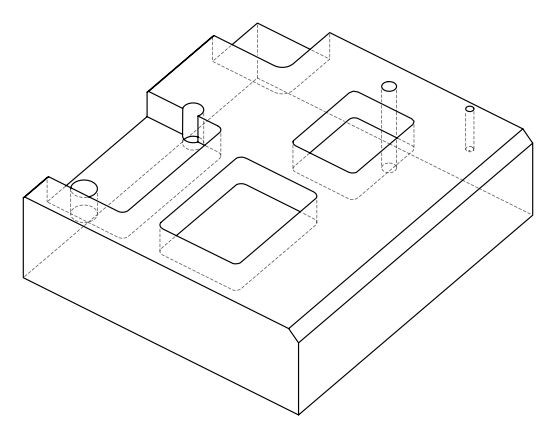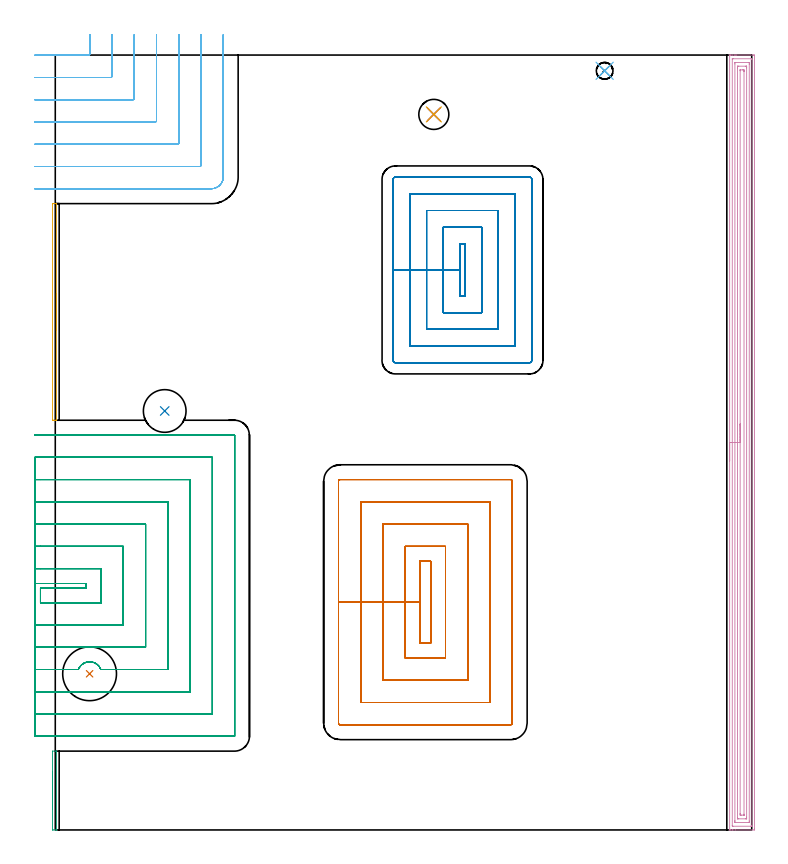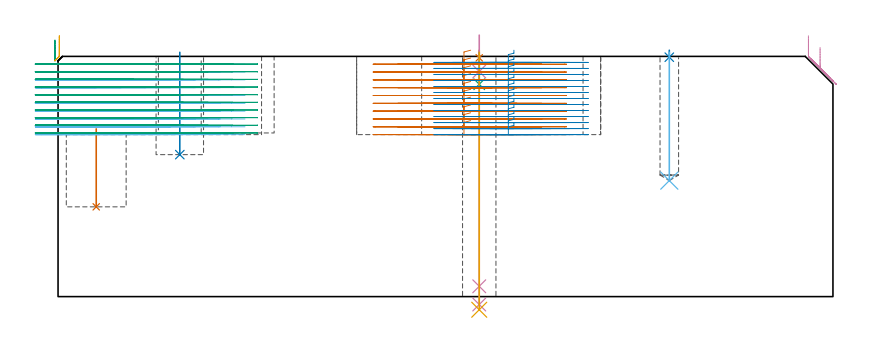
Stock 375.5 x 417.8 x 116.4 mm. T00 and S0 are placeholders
(PLAN: 15 operations, 10 tool changes, 152 min)
(1 SPOT_DRILL | STEP1HOLE | NXT0321_9005460120000 | 0.03 min | 4 mm3)
(2 SPOT_DRILL_1 | STEP1POCKET | NXT0321_9005460120000 | 0.03 min | 2 mm3)
(3 DRILL_BLIND_HOLE_INTO_CENTER | STEP1HOLE | UGT0301_485 | 0.06 min | 736 mm3)
(4 GUN_DRILL_THROUGH_HOLE | STEP1HOLE | UGT0307_007 | 0.63 min | 8356 mm3)
(5 DRILL_TO_ENLARGE_THROUGH_HOLE | STEP1HOLE | UGT0301_286 | 0.5 min | 14845 mm3)
(6 DRILL_BLIND_HOLE_INTO_CENTER_1 | STEP1POCKET | UGT0301_485 | 0.25 min | 3688 mm3)
(7 INDEXABLE_INSERT_DRILL_BLIND_HOLE_FROM_SOLID | STEP1POCKET_1 | UGT0302_008 | 0.16 min | 48111 mm3)
(8 INDEXABLE_INSERT_DRILL_BLIND_HOLE_FROM_SOLID_1 | STEP1POCKET_2 | UGT0302_002 | 0.2 min | 19753 mm3)
(9 AREA_MILL | FG_CHAMFER_SURFACE | UGT0205_001 | 0.49 min | 94 mm3)
(10 AREA_MILL_1 | FG_CHAMFER_SURFACE_1 | UGT0205_001 | 16.99 min | 37506 mm3)
(11 AREA_MILL_2 | FG_CHAMFER_SURFACE_2 | UGT0205_001 | 1.08 min | 264 mm3)
(12 MILL_CORNER_NOTCH_RECTANGULAR | CORNER_NOTCH_RECTANGULAR | NXT0201_012 | Follow Part, ap 4, ae 75% | 17.52 min | 297648 mm3)
(13 MILL_RECTANGULAR_POCKET | POCKET_RECTANGULAR_STRAIGHT | NXT0201_012 | Follow Part, ap 4, ae 75% | 28.59 min | 613659 mm3)
(14 MILL_RECTANGULAR_POCKET_1 | POCKET_RECTANGULAR_STRAIGHT_1 | NXT0201_011 | Follow Part, ap 3, ae 75% | 28.88 min | 366733 mm3)
(15 MILL_SLOT | SLOT_PARTIAL_RECTANGULAR | NXT0201_012 | Follow Part, ap 4, ae 75% | 56.61 min | 663916 mm3)
(TOOL NXT0321_9005460120000 | NC Spot Drill, 142deg, 12mm, Carbide, Uncoated | D12 PA142 FL30 Z2)
(TOOL UGT0301_485 | Carbide Drill 9.0 mm | D9 PA118 FL81 Z2)
(TOOL UGT0307_007 | Gun Drill 10 mm | D10 PA130 FL24 Z1)
(TOOL UGT0301_286 | Twist Drill 16.2 mm | D16.2 PA118 FL125 Z2)
(TOOL UGT0302_008 | Indexable Insert Drill 29mm | D29 PA180 FL50 Z2)
(TOOL UGT0302_002 | Indexable Insert Drill 23mm | D23 PA180 FL50 Z2)
(TOOL UGT0205_001 | Chamfer Mill 20 x 3 x 45 deg. | D20 FL50 Z2)
(TOOL NXT0201_012 | ENDMILL 16mm [2P460-1600-NA 1630] | D16 FL38 Z6)
(TOOL NXT0201_011 | ENDMILL 12mm [2P460-1200-NA 1630] | D12 FL38 Z6)
(OP 1 SPOT_DRILL)
G17 G21 G94 G90
T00 M6
G54
G17 G0 G90 X204.1 Y385.8 S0 M3
G43 Z126.4 H0
G94 G81 G98 Z115.703 F250. R119.4
G80
M5
M2
(OP 2 SPOT_DRILL_1)
G17 G21 G94 G90
T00 M6
G54
G17 G0 G90 X296.2 Y409.3 S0 M3
G43 Z126.4 H0
G94 G81 G98 Z116.013 F250. R119.4
G80
M5
M2
(OP 3 DRILL_BLIND_HOLE_INTO_CENTER)
G17 G21 G94 G90
T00 M6
G54
G17 G0 G90 X204.1 Y385.8 S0 M3
G43 Z126.4 H0
G94 G81 G98 Z102.9 F250. R118.4
G80
M5
M2
(OP 4 GUN_DRILL_THROUGH_HOLE)
G17 G21 G94 G90
T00 M6
G54
G17 G0 G90 X204.1 Y385.8 M8
G43 Z126.728 H0
S716 M3
G94 G1 Z109.068 F125. M26
G4 X.084
Z5. F250.
G4 X.084
Z-3.832 F125.
G4 X.084
M5
M9
G0 Z126.728
M2
(OP 5 DRILL_TO_ENLARGE_THROUGH_HOLE)
G17 G21 G94 G90
T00 M6
G54
G17 G0 G90 X204.1 Y385.8 S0 M3
G43 Z126.4 H0
G94 G73 G98 Z-6.367 F250. Q15.346 R118.4
G80
M5
M2
(OP 6 DRILL_BLIND_HOLE_INTO_CENTER_1)
G17 G21 G94 G90
T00 M6
G54
G17 G0 G90 X296.2 Y409.3 S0 M3
G43 Z126.4 H0
G94 G81 G98 Z56.2 F250. R118.4
G80
M5
M2
(OP 7 INDEXABLE_INSERT_DRILL_BLIND_HOLE_FROM_SOLID)
G17 G21 G94 G90
T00 M6
G54
G17 G0 G90 X18.5 Y84.2 S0 M3
G43 Z126.4 H0
G94 G81 G98 Z43.5 F250. R81.3
G80
M5
M2
(OP 8 INDEXABLE_INSERT_DRILL_BLIND_HOLE_FROM_SOLID_1)
G17 G21 G94 G90
T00 M6
G54
G17 G0 G90 X59. Y225.9 S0 M3
G43 Z126.4 H0
G94 G81 G98 Z68.8 F250. R118.4
G80
M5
M2
(OP 9 AREA_MILL)
G17 G21 G94 G90
T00 M6
G54
G17 G0 G90 X-1.5 Y11.25 S1061 M3
G43 Z126.4 H0
Z124.3
G94 G1 Y11.288 Z123.428 F250.
Y11.402 Z122.563
Y11.591 Z121.712
Y11.853 Z120.88
Y12.187 Z120.074
Y12.59 Z119.3
Y13.058 Z118.564
Y13.59 Z117.872
Y14.179 Z117.229
Y14.822 Z116.64
Y15.514 Z116.108
Y16.25 Z115.64
Y17.024 Z115.237
Y17.83 Z114.903
Y18.662 Z114.641
Y19.513 Z114.452
Y20.378 Z114.338
Y21.25 Z114.3
Y42.316
X-1.495 Y42.459 Z114.305
X-1.492 Y42.5 Z114.307
X0.488 Z116.287
X0.587 Y42.494 Z116.383
X0.595 Y42.491 Z116.391
X0.6 Y42.459 Z116.4
Y0.041
X0.595 Y0.009 Z116.391
X0.587 Y0.006 Z116.383
X0.488 Y0. Z116.286
X-1.163 Z114.636
X-1.495 Y0.01 Z114.304
X-1.5 Y0.022 Z114.3
Y21.25
Y22.122 Z114.338
Y22.986 Z114.452
Y23.838 Z114.641
Y24.67 Z114.903
Y25.476 Z115.237
Y26.25 Z115.64
Y26.986 Z116.108
Y27.678 Z116.64
Y28.321 Z117.229
Y28.91 Z117.872
Y29.441 Z118.564
Y29.91 Z119.3
Y30.313 Z120.074
Y30.647 Z120.88
Y30.909 Z121.712
Y31.098 Z122.563
Y31.212 Z123.428
Y31.25 Z124.3
G0 Z126.4
M5
M2
(OP 10 AREA_MILL_1)
G17 G21 G94 G90
T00 M6
G54
G17 G0 G90 X363.6 Y198.9 S1061 M3
G43 Z126.4 H0
G94 G1 Y198.938 Z125.528 F250.
Y199.052 Z124.663
Y199.241 Z123.812
Y199.503 Z122.98
Y199.837 Z122.174
Y200.24 Z121.4
Y200.708 Z120.664
Y201.24 Z119.972
Y201.829 Z119.329
Y202.472 Z118.74
Y203.164 Z118.208
Y203.9 Z117.74
Y204.674 Z117.337
Y205.48 Z117.003
Y206.312 Z116.741
Y207.163 Z116.552
Y208.028 Z116.438
Y208.9 Z116.4
Y417.622
X363.603 Y417.791 Z116.388
X363.624 Y417.8 Z116.366
X364.002 Z115.997
X364.282 Z115.718
X364.989 Z115.006
X366.228 Z113.769
X366.759 Z113.235
X367.379 Z112.617
X376.496 Z103.501
X376.764 Y417.798 Z103.234
X376.992 Y417.79 Z103.006
X376.999 Y417.561 Z102.999
X377. Y0.625 Z103.
X376.996 Y0.237 Z103.002
X376.992 Y0.01 Z103.006
X376.762 Y0. Z103.235
X366.759 Z113.235
X365.342 Z114.654
X364.989 Z115.006
X364.002 Z115.997
X363.623 Y0.007 Z116.368
X363.603 Y0.009 Z116.388
X363.6 Y0.179 Z116.4
Y208.9
X365.014 Z114.986
Y415.604
X365.015 Y415.712 Z114.985
X365.018 Y415.766 Z114.982
X365.02 Y415.785 Z114.98
X365.056 Y415.79 Z114.944
X365.466 Y415.799 Z114.534
X375.202 Z104.798
X375.456 Y415.795 Z104.544
X375.572 Y415.79 Z104.428
X375.585 Y415.413 Z104.415
Y415.387
X375.586 Y2.196 Z104.414
X375.585 Y2.088 Z104.415
X375.582 Y2.034 Z104.418
X375.58 Y2.015 Z104.42
X375.544 Y2.01 Z104.456
X375.134 Y2.001 Z104.866
X365.397 Z114.603
X365.144 Y2.005 Z114.856
X365.028 Y2.01 Z114.972
X365.015 Y2.387 Z114.985
X365.014 Y2.413 Z114.986
Y208.9
X366.428 Z113.572
X366.429 Y413.039 Z113.571
X366.432 Y413.599 Z113.568
X366.435 Y413.763 Z113.565
X366.445 Y413.79 Z113.555
X366.494 Y413.796 Z113.506
X366.561 Y413.799 Z113.439
X373.841 Z106.159
X374.04 Y413.795 Z105.96
X374.165 Y413.789 Z105.835
X374.168 Y413.71 Z105.832
X374.17 Y413.599 Z105.83
X374.171 Y413.265 Z105.829
X374.172 Y412.705 Z105.828
X374.171 Y4.761 Z105.829
X374.168 Y4.201 Z105.832
X374.165 Y4.037 Z105.835
X374.155 Y4.01 Z105.845
X374.106 Y4.004 Z105.894
X374.039 Y4.001 Z105.961
X366.759 Z113.241
X366.56 Y4.005 Z113.44
X366.435 Y4.011 Z113.565
X366.432 Y4.09 Z113.568
X366.429 Y4.201 Z113.571
Y4.535
X366.428 Y5.095 Z113.572
Y208.9
X367.843 Z112.157
Y410.917
X367.844 Y411.61 Z112.156
X367.846 Y411.71 Z112.154
X367.85 Y411.769 Z112.15
X367.853 Y411.79 Z112.147
X367.875 Y411.792 Z112.125
X368.093 Y411.796 Z111.907
X368.53 Y411.8 Z111.47
X372.07 Z107.93
X372.51 Y411.797 Z107.49
X372.724 Y411.792 Z107.276
X372.746 Y411.79 Z107.254
X372.751 Y411.777 Z107.249
X372.754 Y411.738 Z107.246
X372.756 Y411.681 Z107.244
X372.757 Y411.118 Z107.243
Y410.917
Y6.883
X372.756 Y6.19 Z107.244
X372.754 Y6.09 Z107.246
X372.75 Y6.031 Z107.25
X372.747 Y6.01 Z107.253
X372.725 Y6.008 Z107.275
X372.507 Y6.004 Z107.493
X372.07 Y6. Z107.93
X368.53 Z111.47
X368.09 Y6.003 Z111.91
X367.876 Y6.008 Z112.124
X367.854 Y6.01 Z112.146
X367.849 Y6.023 Z112.151
X367.846 Y6.062 Z112.154
X367.844 Y6.119 Z112.156
X367.843 Y6.682 Z112.157
Y208.9
X369.257 Z110.743
Y409.289
X369.258 Y409.449 Z110.742
X369.263 Y409.767 Z110.737
X369.266 Y409.792 Z110.734
X369.271 Y409.795 Z110.729
X369.29 Y409.798 Z110.71
X369.332 Y409.8 Z110.668
X369.415 Z110.585
X370.521 Z109.479
X371.185 Y409.797 Z108.815
X371.28 Y409.794 Z108.72
X371.332 Y409.79 Z108.668
X371.336 Y409.608 Z108.664
X371.342 Y409.289 Z108.658
X371.343 Y409.13 Z108.657
Y408.97
Y8.511
X371.342 Y8.352 Z108.658
X371.337 Y8.034 Z108.663
X371.334 Y8.008 Z108.666
X371.329 Y8.005 Z108.671
X371.31 Y8.002 Z108.69
X371.268 Y8. Z108.732
X371.185 Z108.815
X370.079 Z109.921
X369.415 Y8.003 Z110.585
X369.32 Y8.006 Z110.68
X369.268 Y8.01 Z110.732
X369.264 Y8.192 Z110.736
X369.258 Y8.511 Z110.742
X369.257 Y8.67 Z110.743
Y8.83
Y208.9
Y209.772 Z110.781
Y210.636 Z110.895
Y211.488 Z111.084
Y212.32 Z111.346
Y213.126 Z111.68
Y213.9 Z112.083
Y214.636 Z112.552
Y215.328 Z113.083
Y215.971 Z113.672
Y216.56 Z114.315
Y217.091 Z115.007
Y217.56 Z115.743
Y217.963 Z116.517
Y218.297 Z117.323
Y218.559 Z118.155
Y218.748 Z119.007
Y218.862 Z119.872
Y218.9 Z120.743
G0 Z126.4
M5
M2
(OP 11 AREA_MILL_2)
G17 G21 G94 G90
T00 M6
G54
G17 G0 G90 X0.6 Y289.3 S1061 M3
G43 Z126.4 H0
G94 G1 Y289.262 Z125.528 F250.
Y289.148 Z124.663
Y288.959 Z123.812
Y288.697 Z122.98
Y288.363 Z122.174
Y287.96 Z121.4
Y287.492 Z120.664
Y286.96 Z119.972
Y286.371 Z119.329
Y285.728 Z118.739
Y285.036 Z118.208
Y284.3 Z117.74
Y283.526 Z117.337
Y282.72 Z117.003
Y281.888 Z116.741
Y281.037 Z116.552
Y280.172 Z116.438
Y279.3 Z116.4
Y221.023
X0.597 Y220.91 Z116.389
X0.559 Y220.907 Z116.351
X0.267 Y220.9 Z116.066
X-0.405 Z115.394
X-0.896 Z114.899
X-1.162 Z114.635
X-1.492 Y220.91 Z114.304
X-1.499 Y220.966 Z114.299
X-1.5 Y337.434 Z114.3
X-1.497 Y337.577 Z114.303
X-1.491 Y337.698 Z114.305
X-1.142 Y337.7 Z114.655
X-0.896 Z114.899
X-0.405 Z115.394
X-0.004 Z115.795
X0.268 Z116.066
X0.559 Y337.693 Z116.351
X0.597 Y337.69 Z116.389
X0.6 Y337.577 Z116.4
Y279.3
Y278.428 Z116.438
Y277.564 Z116.552
Y276.712 Z116.741
Y275.88 Z117.003
Y275.074 Z117.337
Y274.3 Z117.74
Y273.564 Z118.208
Y272.872 Z118.739
Y272.229 Z119.329
Y271.64 Z119.972
Y271.108 Z120.664
Y270.64 Z121.4
Y270.237 Z122.174
Y269.903 Z122.98
Y269.641 Z123.812
Y269.452 Z124.663
Y269.338 Z125.528
Y269.3 Z126.4
M5
M2
(OP 12 MILL_CORNER_NOTCH_RECTANGULAR)
G17 G21 G94 G90
T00 M6
G54
G17 G0 G90 X-11. Y417.7 S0 M3
G43 Z126.4 H1
Z112.61
G94 G1 X-8. F250.
X17.806 F500.
G3 X18.6 Y418.494 R0.8
G1 Y425.8
Y428.8 F250.
G0 Z126.4
X-11. Y405.7
Z112.61
G1 X-8.
X29.806 F500.
G3 X30.6 Y406.494 R0.8
G1 Y425.8
Y428.8 F250.
G0 Z126.4
X-11. Y393.7
Z112.61
G1 X-8.
X41.805 F500.
G3 X42.6 Y394.495 R0.8
G1 Y425.8
Y428.8 F250.
G0 Z126.4
X-11. Y381.7
Z112.61
G1 X-8.
X53.805 F500.
G3 X54.6 Y382.495 R0.8
G1 Y425.8
Y428.8 F250.
G0 Z126.4
X-11. Y369.7
Z112.61
G1 X-8.
X65.805 F500.
G3 X66.6 Y370.495 R0.8
G1 Y425.8
Y428.8 F250.
G0 Z126.4
X-11. Y357.7
Z112.61
G1 X-8.
X77.804 F500.
G3 X78.6 Y358.496 R0.8
G1 Y425.8
Y428.8 F250.
G0 Z126.4
X-11. Y345.7
Z112.61
G1 X-8.
X84.1 F500.
G3 X90.6 Y352.2 R6.5
G1 Y425.8
Y428.8 F250.
G0 Z126.4
X-11. Y417.7
Z108.82
G1 X-8.
X17.806 F500.
G3 X18.6 Y418.494 R0.8
G1 Y425.8
Y428.8 F250.
G0 Z126.4
X-11. Y405.7
Z108.82
G1 X-8.
X29.806 F500.
G3 X30.6 Y406.494 R0.8
G1 Y425.8
Y428.8 F250.
G0 Z126.4
X-11. Y393.7
Z108.82
G1 X-8.
X41.805 F500.
G3 X42.6 Y394.495 R0.8
G1 Y425.8
Y428.8 F250.
G0 Z126.4
X-11. Y381.7
Z108.82
G1 X-8.
X53.805 F500.
G3 X54.6 Y382.495 R0.8
G1 Y425.8
Y428.8 F250.
G0 Z126.4
X-11. Y369.7
Z108.82
G1 X-8.
X65.805 F500.
G3 X66.6 Y370.495 R0.8
G1 Y425.8
Y428.8 F250.
G0 Z126.4
X-11. Y357.7
Z108.82
G1 X-8.
X77.804 F500.
G3 X78.6 Y358.496 R0.8
G1 Y425.8
Y428.8 F250.
G0 Z126.4
X-11. Y345.7
Z108.82
G1 X-8.
X84.1 F500.
G3 X90.6 Y352.2 R6.5
G1 Y425.8
Y428.8 F250.
G0 Z126.4
X-11. Y417.7
Z105.03
G1 X-8.
X17.806 F500.
G3 X18.6 Y418.494 R0.8
G1 Y425.8
Y428.8 F250.
G0 Z126.4
X-11. Y405.7
Z105.03
G1 X-8.
X29.806 F500.
G3 X30.6 Y406.494 R0.8
G1 Y425.8
Y428.8 F250.
G0 Z126.4
X-11. Y393.7
Z105.03
G1 X-8.
X41.805 F500.
G3 X42.6 Y394.495 R0.8
G1 Y425.8
Y428.8 F250.
G0 Z126.4
X-11. Y381.7
Z105.03
G1 X-8.
X53.805 F500.
G3 X54.6 Y382.495 R0.8
G1 Y425.8
Y428.8 F250.
G0 Z126.4
X-11. Y369.7
Z105.03
G1 X-8.
X65.805 F500.
G3 X66.6 Y370.495 R0.8
G1 Y425.8
Y428.8 F250.
G0 Z126.4
X-11. Y357.7
Z105.03
G1 X-8.
X77.804 F500.
G3 X78.6 Y358.496 R0.8
G1 Y425.8
Y428.8 F250.
G0 Z126.4
X-11. Y345.7
Z105.03
G1 X-8.
X84.1 F500.
G3 X90.6 Y352.2 R6.5
G1 Y425.8
Y428.8 F250.
G0 Z126.4
X-11. Y417.7
Z101.24
G1 X-8.
X17.806 F500.
G3 X18.6 Y418.494 R0.8
G1 Y425.8
Y428.8 F250.
G0 Z126.4
X-11. Y405.7
Z101.24
G1 X-8.
X29.806 F500.
G3 X30.6 Y406.494 R0.8
G1 Y425.8
Y428.8 F250.
G0 Z126.4
X-11. Y393.7
Z101.24
G1 X-8.
X41.805 F500.
G3 X42.6 Y394.495 R0.8
G1 Y425.8
Y428.8 F250.
G0 Z126.4
X-11. Y381.7
Z101.24
G1 X-8.
X53.805 F500.
G3 X54.6 Y382.495 R0.8
G1 Y425.8
Y428.8 F250.
G0 Z126.4
X-11. Y369.7
Z101.24
G1 X-8.
X65.805 F500.
G3 X66.6 Y370.495 R0.8
G1 Y425.8
Y428.8 F250.
G0 Z126.4
X-11. Y357.7
Z101.24
G1 X-8.
X77.804 F500.
G3 X78.6 Y358.496 R0.8
G1 Y425.8
Y428.8 F250.
G0 Z126.4
X-11. Y345.7
Z101.24
G1 X-8.
X84.1 F500.
G3 X90.6 Y352.2 R6.5
G1 Y425.8
Y428.8 F250.
G0 Z126.4
X-11. Y417.7
Z97.45
G1 X-8.
X17.806 F500.
G3 X18.6 Y418.494 R0.8
G1 Y425.8
Y428.8 F250.
G0 Z126.4
X-11. Y405.7
Z97.45
G1 X-8.
X29.806 F500.
G3 X30.6 Y406.494 R0.8
G1 Y425.8
Y428.8 F250.
G0 Z126.4
X-11. Y393.7
Z97.45
G1 X-8.
X41.805 F500.
G3 X42.6 Y394.495 R0.8
G1 Y425.8
Y428.8 F250.
G0 Z126.4
X-11. Y381.7
Z97.45
G1 X-8.
X53.805 F500.
G3 X54.6 Y382.495 R0.8
G1 Y425.8
Y428.8 F250.
G0 Z126.4
X-11. Y369.7
Z97.45
G1 X-8.
X65.805 F500.
G3 X66.6 Y370.495 R0.8
G1 Y425.8
Y428.8 F250.
G0 Z126.4
X-11. Y357.7
Z97.45
G1 X-8.
X77.804 F500.
G3 X78.6 Y358.496 R0.8
G1 Y425.8
Y428.8 F250.
G0 Z126.4
X-11. Y345.7
Z97.45
G1 X-8.
X84.1 F500.
G3 X90.6 Y352.2 R6.5
G1 Y425.8
Y428.8 F250.
G0 Z126.4
X-11. Y417.7
Z93.66
G1 X-8.
X17.806 F500.
G3 X18.6 Y418.494 R0.8
G1 Y425.8
Y428.8 F250.
G0 Z126.4
X-11. Y405.7
Z93.66
G1 X-8.
X29.806 F500.
G3 X30.6 Y406.494 R0.8
G1 Y425.8
Y428.8 F250.
G0 Z126.4
X-11. Y393.7
Z93.66
G1 X-8.
X41.805 F500.
G3 X42.6 Y394.495 R0.8
G1 Y425.8
Y428.8 F250.
G0 Z126.4
X-11. Y381.7
Z93.66
G1 X-8.
X53.805 F500.
G3 X54.6 Y382.495 R0.8
G1 Y425.8
Y428.8 F250.
G0 Z126.4
X-11. Y369.7
Z93.66
G1 X-8.
X65.805 F500.
G3 X66.6 Y370.495 R0.8
G1 Y425.8
Y428.8 F250.
G0 Z126.4
X-11. Y357.7
Z93.66
G1 X-8.
X77.804 F500.
G3 X78.6 Y358.496 R0.8
G1 Y425.8
Y428.8 F250.
G0 Z126.4
X-11. Y345.7
Z93.66
G1 X-8.
X84.1 F500.
G3 X90.6 Y352.2 R6.5
G1 Y425.8
Y428.8 F250.
G0 Z126.4
X-11. Y417.7
Z89.87
G1 X-8.
X17.806 F500.
G3 X18.6 Y418.494 R0.8
G1 Y425.8
Y428.8 F250.
G0 Z126.4
X-11. Y405.7
Z89.87
G1 X-8.
X29.806 F500.
G3 X30.6 Y406.494 R0.8
G1 Y425.8
Y428.8 F250.
G0 Z126.4
X-11. Y393.7
Z89.87
G1 X-8.
X41.805 F500.
G3 X42.6 Y394.495 R0.8
G1 Y425.8
Y428.8 F250.
G0 Z126.4
X-11. Y381.7
Z89.87
G1 X-8.
X53.805 F500.
G3 X54.6 Y382.495 R0.8
G1 Y425.8
Y428.8 F250.
G0 Z126.4
X-11. Y369.7
Z89.87
G1 X-8.
X65.805 F500.
G3 X66.6 Y370.495 R0.8
G1 Y425.8
Y428.8 F250.
G0 Z126.4
X-11. Y357.7
Z89.87
G1 X-8.
X77.804 F500.
G3 X78.6 Y358.496 R0.8
G1 Y425.8
Y428.8 F250.
G0 Z126.4
X-11. Y345.7
Z89.87
G1 X-8.
X84.1 F500.
G3 X90.6 Y352.2 R6.5
G1 Y425.8
Y428.8 F250.
G0 Z126.4
X-11. Y417.7
Z86.08
G1 X-8.
X17.806 F500.
G3 X18.6 Y418.494 R0.8
G1 Y425.8
Y428.8 F250.
G0 Z126.4
X-11. Y405.7
Z86.08
G1 X-8.
X29.806 F500.
G3 X30.6 Y406.494 R0.8
G1 Y425.8
Y428.8 F250.
G0 Z126.4
X-11. Y393.7
Z86.08
G1 X-8.
X41.805 F500.
G3 X42.6 Y394.495 R0.8
G1 Y425.8
Y428.8 F250.
G0 Z126.4
X-11. Y381.7
Z86.08
G1 X-8.
X53.805 F500.
G3 X54.6 Y382.495 R0.8
G1 Y425.8
Y428.8 F250.
G0 Z126.4
X-11. Y369.7
Z86.08
G1 X-8.
X65.805 F500.
G3 X66.6 Y370.495 R0.8
G1 Y425.8
Y428.8 F250.
G0 Z126.4
X-11. Y357.7
Z86.08
G1 X-8.
X77.804 F500.
G3 X78.6 Y358.496 R0.8
G1 Y425.8
Y428.8 F250.
G0 Z126.4
X-11. Y345.7
Z86.08
G1 X-8.
X84.1 F500.
G3 X90.6 Y352.2 R6.5
G1 Y425.8
Y428.8 F250.
G0 Z126.4
X-11. Y417.7
Z82.29
G1 X-8.
X17.806 F500.
G3 X18.6 Y418.494 R0.8
G1 Y425.8
Y428.8 F250.
G0 Z126.4
X-11. Y405.7
Z82.29
G1 X-8.
X29.806 F500.
G3 X30.6 Y406.494 R0.8
G1 Y425.8
Y428.8 F250.
G0 Z126.4
X-11. Y393.7
Z82.29
G1 X-8.
X41.805 F500.
G3 X42.6 Y394.495 R0.8
G1 Y425.8
Y428.8 F250.
G0 Z126.4
X-11. Y381.7
Z82.29
G1 X-8.
X53.805 F500.
G3 X54.6 Y382.495 R0.8
G1 Y425.8
Y428.8 F250.
G0 Z126.4
X-11. Y369.7
Z82.29
G1 X-8.
X65.805 F500.
G3 X66.6 Y370.495 R0.8
G1 Y425.8
Y428.8 F250.
G0 Z126.4
X-11. Y357.7
Z82.29
G1 X-8.
X77.804 F500.
G3 X78.6 Y358.496 R0.8
G1 Y425.8
Y428.8 F250.
G0 Z126.4
X-11. Y345.7
Z82.29
G1 X-8.
X84.1 F500.
G3 X90.6 Y352.2 R6.5
G1 Y425.8
Y428.8 F250.
G0 Z126.4
X-11. Y417.7
Z78.5
G1 X-8.
X17.806 F500.
G3 X18.6 Y418.494 R0.8
G1 Y425.8
Y428.8 F250.
G0 Z126.4
X-11. Y405.7
Z78.5
G1 X-8.
X29.806 F500.
G3 X30.6 Y406.494 R0.8
G1 Y425.8
Y428.8 F250.
G0 Z126.4
X-11. Y393.7
Z78.5
G1 X-8.
X41.805 F500.
G3 X42.6 Y394.495 R0.8
G1 Y425.8
Y428.8 F250.
G0 Z126.4
X-11. Y381.7
Z78.5
G1 X-8.
X53.805 F500.
G3 X54.6 Y382.495 R0.8
G1 Y425.8
Y428.8 F250.
G0 Z126.4
X-11. Y369.7
Z78.5
G1 X-8.
X65.805 F500.
G3 X66.6 Y370.495 R0.8
G1 Y425.8
Y428.8 F250.
G0 Z126.4
X-11. Y357.7
Z78.5
G1 X-8.
X77.804 F500.
G3 X78.6 Y358.496 R0.8
G1 Y425.8
Y428.8 F250.
G0 Z126.4
X-11. Y345.7
Z78.5
G1 X-8.
X84.1 F500.
G3 X90.6 Y352.2 R6.5
G1 Y425.8
Y428.8 F250.
G0 Z126.4
M5
M2
(OP 13 MILL_RECTANGULAR_POCKET)
G17 G21 G94 G90
T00 M6
G54
G17 G0 G90 X199.941 Y144.9 S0 M3
G43 Z126.4 H1
Z119.4
G94 G1 X196.7 Z118.532 F250.
Y122.8 Z112.61
Y100.7 F500.
X202.4
Y144.9
X196.7
Y122.8
X188.7
Y92.7
X210.4
Y152.9
X188.7
Y122.8
X176.7
Y80.7
X222.4
Y164.9
X176.7
Y122.8
X164.7
Y68.7
X234.4
Y176.9
X164.7
Y122.8
X152.7
Y57.6
G3 X153.6 Y56.7 R0.9
G1 X245.5
G3 X246.4 Y57.6 R0.9
G1 Y188.
G3 X245.5 Y188.9 R0.9
G1 X153.6
G3 X152.7 Y188. R0.9
G1 Y122.8
Y121.8
G0 X199.941 Y144.9 Z115.61
G1 X196.7 Z114.742 F250.
Y122.8 Z108.82
Y100.7 F500.
X202.4
Y144.9
X196.7
Y122.8
X188.7
Y92.7
X210.4
Y152.9
X188.7
Y122.8
X176.7
Y80.7
X222.4
Y164.9
X176.7
Y122.8
X164.7
Y68.7
X234.4
Y176.9
X164.7
Y122.8
X152.7
Y57.6
G3 X153.6 Y56.7 R0.9
G1 X245.5
G3 X246.4 Y57.6 R0.9
G1 Y188.
G3 X245.5 Y188.9 R0.9
G1 X153.6
G3 X152.7 Y188. R0.9
G1 Y122.8
Y121.8
G0 X199.941 Y144.9 Z111.82
G1 X196.7 Z110.952 F250.
Y122.8 Z105.03
Y100.7 F500.
X202.4
Y144.9
X196.7
Y122.8
X188.7
Y92.7
X210.4
Y152.9
X188.7
Y122.8
X176.7
Y80.7
X222.4
Y164.9
X176.7
Y122.8
X164.7
Y68.7
X234.4
Y176.9
X164.7
Y122.8
X152.7
Y57.6
G3 X153.6 Y56.7 R0.9
G1 X245.5
G3 X246.4 Y57.6 R0.9
G1 Y188.
G3 X245.5 Y188.9 R0.9
G1 X153.6
G3 X152.7 Y188. R0.9
G1 Y122.8
Y121.8
G0 X199.941 Y144.9 Z108.03
G1 X196.7 Z107.162 F250.
Y122.8 Z101.24
Y100.7 F500.
X202.4
Y144.9
X196.7
Y122.8
X188.7
Y92.7
X210.4
Y152.9
X188.7
Y122.8
X176.7
Y80.7
X222.4
Y164.9
X176.7
Y122.8
X164.7
Y68.7
X234.4
Y176.9
X164.7
Y122.8
X152.7
Y57.6
G3 X153.6 Y56.7 R0.9
G1 X245.5
G3 X246.4 Y57.6 R0.9
G1 Y188.
G3 X245.5 Y188.9 R0.9
G1 X153.6
G3 X152.7 Y188. R0.9
G1 Y122.8
Y121.8
G0 X199.941 Y144.9 Z104.24
G1 X196.7 Z103.372 F250.
Y122.8 Z97.45
Y100.7 F500.
X202.4
Y144.9
X196.7
Y122.8
X188.7
Y92.7
X210.4
Y152.9
X188.7
Y122.8
X176.7
Y80.7
X222.4
Y164.9
X176.7
Y122.8
X164.7
Y68.7
X234.4
Y176.9
X164.7
Y122.8
X152.7
Y57.6
G3 X153.6 Y56.7 R0.9
G1 X245.5
G3 X246.4 Y57.6 R0.9
G1 Y188.
G3 X245.5 Y188.9 R0.9
G1 X153.6
G3 X152.7 Y188. R0.9
G1 Y122.8
Y121.8
G0 X199.941 Y144.9 Z100.45
G1 X196.7 Z99.582 F250.
Y122.8 Z93.66
Y100.7 F500.
X202.4
Y144.9
X196.7
Y122.8
X188.7
Y92.7
X210.4
Y152.9
X188.7
Y122.8
X176.7
Y80.7
X222.4
Y164.9
X176.7
Y122.8
X164.7
Y68.7
X234.4
Y176.9
X164.7
Y122.8
X152.7
Y57.6
G3 X153.6 Y56.7 R0.9
G1 X245.5
G3 X246.4 Y57.6 R0.9
G1 Y188.
G3 X245.5 Y188.9 R0.9
G1 X153.6
G3 X152.7 Y188. R0.9
G1 Y122.8
Y121.8
G0 X199.941 Y144.9 Z96.66
G1 X196.7 Z95.792 F250.
Y122.8 Z89.87
Y100.7 F500.
X202.4
Y144.9
X196.7
Y122.8
X188.7
Y92.7
X210.4
Y152.9
X188.7
Y122.8
X176.7
Y80.7
X222.4
Y164.9
X176.7
Y122.8
X164.7
Y68.7
X234.4
Y176.9
X164.7
Y122.8
X152.7
Y57.6
G3 X153.6 Y56.7 R0.9
G1 X245.5
G3 X246.4 Y57.6 R0.9
G1 Y188.
G3 X245.5 Y188.9 R0.9
G1 X153.6
G3 X152.7 Y188. R0.9
G1 Y122.8
Y121.8
G0 X199.941 Y144.9 Z92.87
G1 X196.7 Z92.002 F250.
Y122.8 Z86.08
Y100.7 F500.
X202.4
Y144.9
X196.7
Y122.8
X188.7
Y92.7
X210.4
Y152.9
X188.7
Y122.8
X176.7
Y80.7
X222.4
Y164.9
X176.7
Y122.8
X164.7
Y68.7
X234.4
Y176.9
X164.7
Y122.8
X152.7
Y57.6
G3 X153.6 Y56.7 R0.9
G1 X245.5
G3 X246.4 Y57.6 R0.9
G1 Y188.
G3 X245.5 Y188.9 R0.9
G1 X153.6
G3 X152.7 Y188. R0.9
G1 Y122.8
Y121.8
G0 X199.941 Y144.9 Z89.08
G1 X196.7 Z88.212 F250.
Y122.8 Z82.29
Y100.7 F500.
X202.4
Y144.9
X196.7
Y122.8
X188.7
Y92.7
X210.4
Y152.9
X188.7
Y122.8
X176.7
Y80.7
X222.4
Y164.9
X176.7
Y122.8
X164.7
Y68.7
X234.4
Y176.9
X164.7
Y122.8
X152.7
Y57.6
G3 X153.6 Y56.7 R0.9
G1 X245.5
G3 X246.4 Y57.6 R0.9
G1 Y188.
G3 X245.5 Y188.9 R0.9
G1 X153.6
G3 X152.7 Y188. R0.9
G1 Y122.8
Y121.8
G0 X199.941 Y144.9 Z85.29
G1 X196.7 Z84.422 F250.
Y122.8 Z78.5
Y100.7 F500.
X202.4
Y144.9
X196.7
Y122.8
X188.7
Y92.7
X210.4
Y152.9
X188.7
Y122.8
X176.7
Y80.7
X222.4
Y164.9
X176.7
Y122.8
X164.7
Y68.7
X234.4
Y176.9
X164.7
Y122.8
X152.7
Y57.6
G3 X153.6 Y56.7 R0.9
G1 X245.5
G3 X246.4 Y57.6 R0.9
G1 Y188.
G3 X245.5 Y188.9 R0.9
G1 X153.6
G3 X152.7 Y188. R0.9
G1 Y122.8
Y121.8
G0 Z126.4
M5
M2
(OP 14 MILL_RECTANGULAR_POCKET_1)
G17 G21 G94 G90
T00 M6
G54
G17 G0 G90 X220.9 Y310.674 S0 M3
G43 Z126.4 H1
Z119.4
G94 G1 Y316. Z117.973 F250.
X218.2 Z117.249
Y301.95 Z113.485
Y287.9 F500.
X220.9
Y316.
X218.2
Y301.95
X209.2
Y278.9
X229.9
Y325.
X209.2
Y301.95
X200.2
Y269.9
X238.9
Y334.
X200.2
Y301.95
X191.2
Y260.9
X247.9
Y343.
X191.2
Y301.95
X182.2
Y253.1
G3 X183.4 Y251.9 R1.2
G1 X255.7
G3 X256.9 Y253.1 R1.2
G1 Y350.8
G3 X255.7 Y352. R1.2
G1 X183.4
G3 X182.2 Y350.8 R1.2
G1 Y301.95
Y300.95
G0 X220.9 Y310.674 Z116.485
G1 Y316. Z115.057 F250.
X218.2 Z114.334
Y301.95 Z110.569
Y287.9 F500.
X220.9
Y316.
X218.2
Y301.95
X209.2
Y278.9
X229.9
Y325.
X209.2
Y301.95
X200.2
Y269.9
X238.9
Y334.
X200.2
Y301.95
X191.2
Y260.9
X247.9
Y343.
X191.2
Y301.95
X182.2
Y253.1
G3 X183.4 Y251.9 R1.2
G1 X255.7
G3 X256.9 Y253.1 R1.2
G1 Y350.8
G3 X255.7 Y352. R1.2
G1 X183.4
G3 X182.2 Y350.8 R1.2
G1 Y301.95
Y300.95
G0 X220.9 Y310.674 Z113.569
G1 Y316. Z112.142 F250.
X218.2 Z111.418
Y301.95 Z107.654
Y287.9 F500.
X220.9
Y316.
X218.2
Y301.95
X209.2
Y278.9
X229.9
Y325.
X209.2
Y301.95
X200.2
Y269.9
X238.9
Y334.
X200.2
Y301.95
X191.2
Y260.9
X247.9
Y343.
X191.2
Y301.95
X182.2
Y253.1
G3 X183.4 Y251.9 R1.2
G1 X255.7
G3 X256.9 Y253.1 R1.2
G1 Y350.8
G3 X255.7 Y352. R1.2
G1 X183.4
G3 X182.2 Y350.8 R1.2
G1 Y301.95
Y300.95
G0 X220.9 Y310.674 Z110.654
G1 Y316. Z109.227 F250.
X218.2 Z108.503
Y301.95 Z104.738
Y287.9 F500.
X220.9
Y316.
X218.2
Y301.95
X209.2
Y278.9
X229.9
Y325.
X209.2
Y301.95
X200.2
Y269.9
X238.9
Y334.
X200.2
Y301.95
X191.2
Y260.9
X247.9
Y343.
X191.2
Y301.95
X182.2
Y253.1
G3 X183.4 Y251.9 R1.2
G1 X255.7
G3 X256.9 Y253.1 R1.2
G1 Y350.8
G3 X255.7 Y352. R1.2
G1 X183.4
G3 X182.2 Y350.8 R1.2
G1 Y301.95
Y300.95
G0 X220.9 Y310.674 Z107.738
G1 Y316. Z106.311 F250.
X218.2 Z105.588
Y301.95 Z101.823
Y287.9 F500.
X220.9
Y316.
X218.2
Y301.95
X209.2
Y278.9
X229.9
Y325.
X209.2
Y301.95
X200.2
Y269.9
X238.9
Y334.
X200.2
Y301.95
X191.2
Y260.9
X247.9
Y343.
X191.2
Y301.95
X182.2
Y253.1
G3 X183.4 Y251.9 R1.2
G1 X255.7
G3 X256.9 Y253.1 R1.2
G1 Y350.8
G3 X255.7 Y352. R1.2
G1 X183.4
G3 X182.2 Y350.8 R1.2
G1 Y301.95
Y300.95
G0 X220.9 Y310.674 Z104.823
G1 Y316. Z103.396 F250.
X218.2 Z102.672
Y301.95 Z98.908
Y287.9 F500.
X220.9
Y316.
X218.2
Y301.95
X209.2
Y278.9
X229.9
Y325.
X209.2
Y301.95
X200.2
Y269.9
X238.9
Y334.
X200.2
Y301.95
X191.2
Y260.9
X247.9
Y343.
X191.2
Y301.95
X182.2
Y253.1
G3 X183.4 Y251.9 R1.2
G1 X255.7
G3 X256.9 Y253.1 R1.2
G1 Y350.8
G3 X255.7 Y352. R1.2
G1 X183.4
G3 X182.2 Y350.8 R1.2
G1 Y301.95
Y300.95
G0 X220.9 Y310.674 Z101.908
G1 Y316. Z100.48 F250.
X218.2 Z99.757
Y301.95 Z95.992
Y287.9 F500.
X220.9
Y316.
X218.2
Y301.95
X209.2
Y278.9
X229.9
Y325.
X209.2
Y301.95
X200.2
Y269.9
X238.9
Y334.
X200.2
Y301.95
X191.2
Y260.9
X247.9
Y343.
X191.2
Y301.95
X182.2
Y253.1
G3 X183.4 Y251.9 R1.2
G1 X255.7
G3 X256.9 Y253.1 R1.2
G1 Y350.8
G3 X255.7 Y352. R1.2
G1 X183.4
G3 X182.2 Y350.8 R1.2
G1 Y301.95
Y300.95
G0 X220.9 Y310.674 Z98.992
G1 Y316. Z97.565 F250.
X218.2 Z96.842
Y301.95 Z93.077
Y287.9 F500.
X220.9
Y316.
X218.2
Y301.95
X209.2
Y278.9
X229.9
Y325.
X209.2
Y301.95
X200.2
Y269.9
X238.9
Y334.
X200.2
Y301.95
X191.2
Y260.9
X247.9
Y343.
X191.2
Y301.95
X182.2
Y253.1
G3 X183.4 Y251.9 R1.2
G1 X255.7
G3 X256.9 Y253.1 R1.2
G1 Y350.8
G3 X255.7 Y352. R1.2
G1 X183.4
G3 X182.2 Y350.8 R1.2
G1 Y301.95
Y300.95
G0 X220.9 Y310.674 Z96.077
G1 Y316. Z94.65 F250.
X218.2 Z93.926
Y301.95 Z90.162
Y287.9 F500.
X220.9
Y316.
X218.2
Y301.95
X209.2
Y278.9
X229.9
Y325.
X209.2
Y301.95
X200.2
Y269.9
X238.9
Y334.
X200.2
Y301.95
X191.2
Y260.9
X247.9
Y343.
X191.2
Y301.95
X182.2
Y253.1
G3 X183.4 Y251.9 R1.2
G1 X255.7
G3 X256.9 Y253.1 R1.2
G1 Y350.8
G3 X255.7 Y352. R1.2
G1 X183.4
G3 X182.2 Y350.8 R1.2
G1 Y301.95
Y300.95
G0 X220.9 Y310.674 Z93.162
G1 Y316. Z91.734 F250.
X218.2 Z91.011
Y301.95 Z87.246
Y287.9 F500.
X220.9
Y316.
X218.2
Y301.95
X209.2
Y278.9
X229.9
Y325.
X209.2
Y301.95
X200.2
Y269.9
X238.9
Y334.
X200.2
Y301.95
X191.2
Y260.9
X247.9
Y343.
X191.2
Y301.95
X182.2
Y253.1
G3 X183.4 Y251.9 R1.2
G1 X255.7
G3 X256.9 Y253.1 R1.2
G1 Y350.8
G3 X255.7 Y352. R1.2
G1 X183.4
G3 X182.2 Y350.8 R1.2
G1 Y301.95
Y300.95
G0 X220.9 Y310.674 Z90.246
G1 Y316. Z88.819 F250.
X218.2 Z88.095
Y301.95 Z84.331
Y287.9 F500.
X220.9
Y316.
X218.2
Y301.95
X209.2
Y278.9
X229.9
Y325.
X209.2
Y301.95
X200.2
Y269.9
X238.9
Y334.
X200.2
Y301.95
X191.2
Y260.9
X247.9
Y343.
X191.2
Y301.95
X182.2
Y253.1
G3 X183.4 Y251.9 R1.2
G1 X255.7
G3 X256.9 Y253.1 R1.2
G1 Y350.8
G3 X255.7 Y352. R1.2
G1 X183.4
G3 X182.2 Y350.8 R1.2
G1 Y301.95
Y300.95
G0 X220.9 Y310.674 Z87.331
G1 Y316. Z85.904 F250.
X218.2 Z85.18
Y301.95 Z81.415
Y287.9 F500.
X220.9
Y316.
X218.2
Y301.95
X209.2
Y278.9
X229.9
Y325.
X209.2
Y301.95
X200.2
Y269.9
X238.9
Y334.
X200.2
Y301.95
X191.2
Y260.9
X247.9
Y343.
X191.2
Y301.95
X182.2
Y253.1
G3 X183.4 Y251.9 R1.2
G1 X255.7
G3 X256.9 Y253.1 R1.2
G1 Y350.8
G3 X255.7 Y352. R1.2
G1 X183.4
G3 X182.2 Y350.8 R1.2
G1 Y301.95
Y300.95
G0 X220.9 Y310.674 Z84.415
G1 Y316. Z82.988 F250.
X218.2 Z82.265
Y301.95 Z78.5
Y287.9 F500.
X220.9
Y316.
X218.2
Y301.95
X209.2
Y278.9
X229.9
Y325.
X209.2
Y301.95
X200.2
Y269.9
X238.9
Y334.
X200.2
Y301.95
X191.2
Y260.9
X247.9
Y343.
X191.2
Y301.95
X182.2
Y253.1
G3 X183.4 Y251.9 R1.2
G1 X255.7
G3 X256.9 Y253.1 R1.2
G1 Y350.8
G3 X255.7 Y352. R1.2
G1 X183.4
G3 X182.2 Y350.8 R1.2
G1 Y301.95
Y300.95
G0 Z126.4
M5
M2
(OP 15 MILL_SLOT)
G17 G21 G94 G90
T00 M6
G54
G17 G0 G90 X-11. Y132.9 S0 M3
G43 Z126.4 H1
Z112.69
G94 G1 X-8. F250.
X16.7 F500.
Y130.5
X-8.
Y122.5
X24.7
Y140.9
X-8.
X-11. F250.
Y110.5
X-8.
X36.7 F500.
Y152.9
X-8.
X-11. F250.
Y98.5
X-8.
X48.7 F500.
Y164.9
X-8.
X-11. F250.
Y86.5
X-8.
X12.43 F500.
G2 X16.73 Y90.45 R6.523
X17.321 Y90.59 R6.523
X17.842 Y90.663 R6.521
X24.575 Y86.5 R6.521
G1 X60.7
Y176.9
X-8.
X-11. F250.
Y74.5
X-8.
X72.7 F500.
Y188.9
X-8.
X-11. F250.
Y62.5
X-8.
X84.7 F500.
Y200.9
X-8.
X-11. F250.
Y50.5
X-8.
X96.6 F500.
X96.655 Y50.505
X96.695 Y50.545
X96.7 Y50.6
Y212.8
X96.695 Y212.855
X96.655 Y212.895
X96.6 Y212.9
X-8.
X-11. F250.
G0 Y132.9 Z108.98
G1 X-8.
X16.7 F500.
Y130.5
X-8.
Y122.5
X24.7
Y140.9
X-8.
X-11. F250.
Y110.5
X-8.
X36.7 F500.
Y152.9
X-8.
X-11. F250.
Y98.5
X-8.
X48.7 F500.
Y164.9
X-8.
X-11. F250.
Y86.5
X-8.
X12.43 F500.
G2 X17.321 Y90.59 R6.523
X24.575 Y86.5 R6.521
G1 X60.7
Y176.9
X-8.
X-11. F250.
Y74.5
X-8.
X72.7 F500.
Y188.9
X-8.
X-11. F250.
Y62.5
X-8.
X84.7 F500.
Y200.9
X-8.
X-11. F250.
Y50.5
X-8.
X96.6 F500.
X96.655 Y50.505
X96.695 Y50.545
X96.7 Y50.6
Y212.8
X96.695 Y212.855
X96.655 Y212.895
X96.6 Y212.9
X-8.
X-11. F250.
G0 Y132.9 Z105.27
G1 X-8.
X16.7 F500.
Y130.5
X-8.
Y122.5
X24.7
Y140.9
X-8.
X-11. F250.
Y110.5
X-8.
X36.7 F500.
Y152.9
X-8.
X-11. F250.
Y98.5
X-8.
X48.7 F500.
Y164.9
X-8.
X-11. F250.
Y86.5
X-8.
X12.43 F500.
G2 X17.321 Y90.59 R6.523
X24.575 Y86.5 R6.521
G1 X60.7
Y176.9
X-8.
X-11. F250.
Y74.5
X-8.
X72.7 F500.
Y188.9
X-8.
X-11. F250.
Y62.5
X-8.
X84.7 F500.
Y200.9
X-8.
X-11. F250.
Y50.5
X-8.
X96.6 F500.
X96.655 Y50.505
X96.695 Y50.545
X96.7 Y50.6
Y212.8
X96.695 Y212.855
X96.655 Y212.895
X96.6 Y212.9
X-8.
X-11. F250.
G0 Y132.9 Z101.56
G1 X-8.
X16.7 F500.
Y130.5
X-8.
Y122.5
X24.7
Y140.9
X-8.
X-11. F250.
Y110.5
X-8.
X36.7 F500.
Y152.9
X-8.
X-11. F250.
Y98.5
X-8.
X48.7 F500.
Y164.9
X-8.
X-11. F250.
Y86.5
X-8.
X12.43 F500.
G2 X17.321 Y90.59 R6.523
X24.575 Y86.5 R6.521
G1 X60.7
Y176.9
X-8.
X-11. F250.
Y74.5
X-8.
X72.7 F500.
Y188.9
X-8.
X-11. F250.
Y62.5
X-8.
X84.7 F500.
Y200.9
X-8.
X-11. F250.
Y50.5
X-8.
X96.6 F500.
X96.655 Y50.505
X96.695 Y50.545
X96.7 Y50.6
Y212.8
X96.695 Y212.855
X96.655 Y212.895
X96.6 Y212.9
X-8.
X-11. F250.
G0 Y132.9 Z97.85
G1 X-8.
X16.7 F500.
Y130.5
X-8.
Y122.5
X24.7
Y140.9
X-8.
X-11. F250.
Y110.5
X-8.
X36.7 F500.
Y152.9
X-8.
X-11. F250.
Y98.5
X-8.
X48.7 F500.
Y164.9
X-8.
X-11. F250.
Y86.5
X-8.
X12.43 F500.
G2 X17.321 Y90.59 R6.523
X24.575 Y86.5 R6.521
G1 X60.7
Y176.9
X-8.
X-11. F250.
Y74.5
X-8.
X72.7 F500.
Y188.9
X-8.
X-11. F250.
Y62.5
X-8.
X84.7 F500.
Y200.9
X-8.
X-11. F250.
Y50.5
X-8.
X96.6 F500.
X96.655 Y50.505
X96.695 Y50.545
X96.7 Y50.6
Y212.8
X96.695 Y212.855
X96.655 Y212.895
X96.6 Y212.9
X-8.
X-11. F250.
G0 Y132.9 Z94.14
G1 X-8.
X16.7 F500.
Y130.5
X-8.
Y122.5
X24.7
Y140.9
X-8.
X-11. F250.
Y110.5
X-8.
X36.7 F500.
Y152.9
X-8.
X-11. F250.
Y98.5
X-8.
X48.7 F500.
Y164.9
X-8.
X-11. F250.
Y86.5
X-8.
X12.43 F500.
G2 X12.677 Y87.067 R6.522
X16.908 Y90.498 R6.523
X17.32 Y90.59 R6.522
X17.569 Y90.63 R6.52
X24.405 Y86.905 R6.521
X24.575 Y86.5 R6.52
G1 X60.7
Y176.9
X-8.
X-11. F250.
Y74.5
X-8.
X72.7 F500.
Y188.9
X-8.
X-11. F250.
Y62.5
X-8.
X84.7 F500.
Y200.9
X-8.
X-11. F250.
Y50.5
X-8.
X96.6 F500.
X96.655 Y50.505
X96.695 Y50.545
X96.7 Y50.6
Y212.8
X96.695 Y212.855
X96.655 Y212.895
X96.6 Y212.9
X-8.
X-11. F250.
G0 Y132.9 Z90.43
G1 X-8.
X16.7 F500.
Y130.5
X-8.
Y122.5
X24.7
Y140.9
X-8.
X-11. F250.
Y110.5
X-8.
X36.7 F500.
Y152.9
X-8.
X-11. F250.
Y98.5
X-8.
X48.7 F500.
Y164.9
X-8.
X-11. F250.
Y86.5
X-8.
X12.43 F500.
G2 X12.677 Y87.067 R6.522
X16.908 Y90.498 R6.523
X17.32 Y90.59 R6.522
X17.569 Y90.63 R6.52
X24.405 Y86.905 R6.521
X24.575 Y86.5 R6.52
G1 X60.7
Y176.9
X-8.
X-11. F250.
Y74.5
X-8.
X72.7 F500.
Y188.9
X-8.
X-11. F250.
Y62.5
X-8.
X84.7 F500.
Y200.9
X-8.
X-11. F250.
Y50.5
X-8.
X96.6 F500.
X96.655 Y50.505
X96.695 Y50.545
X96.7 Y50.6
Y212.8
X96.695 Y212.855
X96.655 Y212.895
X96.6 Y212.9
X-8.
X-11. F250.
G0 Y132.9 Z86.72
G1 X-8.
X16.7 F500.
Y130.5
X-8.
Y122.5
X24.7
Y140.9
X-8.
X-11. F250.
Y110.5
X-8.
X36.7 F500.
Y152.9
X-8.
X-11. F250.
Y98.5
X-8.
X48.7 F500.
Y164.9
X-8.
X-11. F250.
Y86.5
X-8.
X12.43 F500.
G2 X16.163 Y90.259 R6.523
G1 X16.326 Y90.319
G2 X18.317 Y90.692 R6.494
X23.329 Y88.538 R6.521
X24.568 Y86.5 R6.528
G1 X60.7
Y176.9
X-8.
X-11. F250.
Y74.5
X-8.
X72.7 F500.
Y188.9
X-8.
X-11. F250.
Y62.5
X-8.
X84.7 F500.
Y200.9
X-8.
X-11. F250.
Y50.5
X-8.
X96.6 F500.
X96.655 Y50.505
X96.695 Y50.545
X96.7 Y50.6
Y212.8
X96.695 Y212.855
X96.655 Y212.895
X96.6 Y212.9
X-8.
X-11. F250.
G0 Y132.9 Z83.01
G1 X-8.
X16.7 F500.
Y130.5
X-8.
Y122.5
X24.7
Y140.9
X-8.
X-11. F250.
Y110.5
X-8.
X36.7 F500.
Y152.9
X-8.
X-11. F250.
Y98.5
X-8.
X48.7 F500.
Y164.9
X-8.
X-11. F250.
Y86.5
X-8.
X12.43 F500.
G2 X16.163 Y90.259 R6.523
G1 X16.326 Y90.319
G2 X18.317 Y90.692 R6.494
X23.329 Y88.538 R6.521
X24.568 Y86.5 R6.528
G1 X60.7
Y176.9
X-8.
X-11. F250.
Y74.5
X-8.
X72.7 F500.
Y188.9
X-8.
X-11. F250.
Y62.5
X-8.
X84.7 F500.
Y200.9
X-8.
X-11. F250.
Y50.5
X-8.
X96.6 F500.
X96.655 Y50.505
X96.695 Y50.545
X96.7 Y50.6
Y212.8
X96.695 Y212.855
X96.655 Y212.895
X96.6 Y212.9
X-8.
X-11. F250.
G0 Y132.9 Z79.3
G1 X-8.
X16.7 F500.
Y130.5
X-8.
Y122.5
X24.7
Y140.9
X-8.
X-11. F250.
Y110.5
X-8.
X36.7 F500.
Y152.9
X-8.
X-11. F250.
Y98.5
X-8.
X48.7 F500.
Y164.9
X-8.
X-11. F250.
Y86.5
X-8.
X12.43 F500.
G2 X14.511 Y89.32 R6.523
X19.173 Y90.658 R6.528
X23.328 Y88.539 R6.521
X24.569 Y86.5 R6.521
G1 X60.7
Y176.9
X-8.
X-11. F250.
Y74.5
X-8.
X72.7 F500.
Y188.9
X-8.
X-11. F250.
Y62.5
X-8.
X84.7 F500.
Y200.9
X-8.
X-11. F250.
Y50.5
X-8.
X96.6 F500.
X96.655 Y50.505
X96.695 Y50.545
X96.7 Y50.6
Y212.8
X96.695 Y212.855
X96.655 Y212.895
X96.6 Y212.9
X-8.
X-11. F250.
G0 Z126.4
M5
M2
